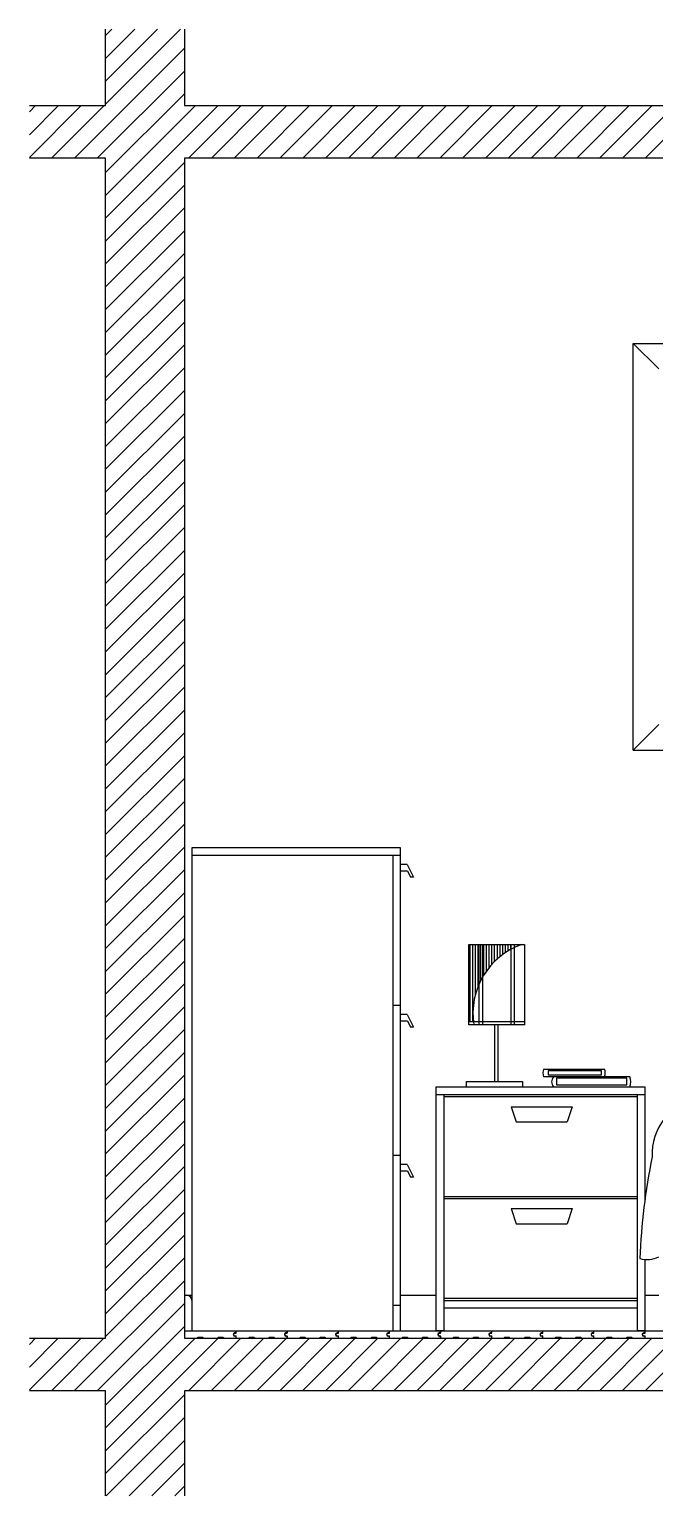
# Model space of a CAD drawing. Header units: millimetres. Extents: x 2770 to 4932, y 1592 to 2546.
# Drawn here: x 4114 to 4237, y 2133.1 to 2421.6 of the extents above; entities that cross this region are included whole.
import ezdxf

# ---------------------------------------------------------------- set-up
doc = ezdxf.new("R2010")
doc.units = ezdxf.units.MM
for name, color, linetype, lineweight in [('A-FLOR-PATT', 8, 'Continuous', 18), ('AA- arredo', 8, 'Continuous', 18), ('ARREDO SOTTILE', 4, 'Continuous', 25), ('ARREDO STRUTTURE', 3, 'Continuous', 25), ('MURI', 7, 'Continuous', 25), ('PARQUET', 8, 'Continuous', 25), ('PORTE E FINESTRE', 6, 'Continuous', 25)]:
    doc.layers.add(name, color=color, linetype=linetype, lineweight=lineweight)

msp = doc.modelspace()

# ---------------------------------------------------------------- linework, layer by layer
at = {"layer": 'A-FLOR-PATT'}
for p, q in [((4146.0214, 2164.1139), (4448.5637, 2164.1139)), ((4281.5157, 2164.1138), (4146.0214, 2164.1138))]:
    msp.add_line(p, q, dxfattribs=at)
at = {"layer": 'AA- arredo'}
msp.add_line((4146.0214, 2165.5722), (4146.0214, 2171.5726), dxfattribs=at)
at = {"layer": 'ARREDO SOTTILE'}
for p, q in [((4232.8146, 2359.8405), (4409.8146, 2359.8405)), ((4232.8146, 2279.8405), (4232.8146, 2359.8405)), ((4237.8146, 2354.8405), (4232.8146, 2359.8405)), ((4237.8146, 2284.8405), (4232.8146, 2279.8405)), ((4232.8146, 2279.8405), (4409.8146, 2279.8405)), ((4200.491, 2225.7811), (4200.491, 2241.5912)), ((4200.491, 2241.5912), (4211.4453, 2241.5912)), ((4202.5306, 2225.7811), (4202.5306, 2241.5912)), ((4203.2179, 2225.7811), (4203.2179, 2241.5912)), ((4208.7857, 2225.7811), (4208.7857, 2241.5912)), ((4209.4731, 2225.7811), (4209.4731, 2241.5912)), ((4211.4453, 2241.5912), (4211.4453, 2225.7811)), ((4200.491, 2226.4321), (4211.4453, 2226.4321)), ((4211.4453, 2225.7811), (4200.491, 2225.7811)), ((4205.5683, 2214.6259), (4205.5683, 2225.7811)), ((4206.246, 2214.6259), (4206.246, 2225.7811)), ((4215.1588, 2217.0722), (4227.1588, 2217.0722)), ((4227.1588, 2215.5722), (4215.1588, 2215.5722)), ((4216.0843, 2216.7031), (4216.0843, 2215.945)), ((4226.5313, 2216.7031), (4216.0843, 2216.7031)), ((4216.0843, 2215.945), (4226.5313, 2215.945)), ((4232.1246, 2215.5722), (4217.1246, 2215.5722)), ((4226.5313, 2215.945), (4226.5313, 2216.7031)), ((4200.0176, 2214.6259), (4211.021, 2214.6259)), ((4200.0176, 2213.5952), (4200.0176, 2214.6259)), ((4211.021, 2214.6259), (4211.021, 2213.5952)), ((4217.1246, 2213.5722), (4232.1246, 2213.5722)), ((4217.7124, 2215.2529), (4217.7124, 2213.9676)), ((4231.5462, 2215.2529), (4217.7124, 2215.2529)), ((4217.7124, 2213.9676), (4231.5462, 2213.9676)), ((4231.5462, 2213.9676), (4231.5462, 2215.2529))]:
    msp.add_line(p, q, dxfattribs=at)
at = {"layer": 'ARREDO SOTTILE', "linetype": 'Continuous'}
for p, q in [((4200.7019, 2226.4321), (4200.7019, 2241.5912)), ((4201.2392, 2226.4321), (4201.2392, 2241.5912)), ((4201.7765, 2231.7762), (4201.7765, 2241.5912)), ((4202.3137, 2233.3788), (4202.3137, 2241.5912)), ((4202.851, 2234.5589), (4202.851, 2241.5912)), ((4203.3883, 2235.5184), (4203.3883, 2241.5912)), ((4203.9255, 2236.3339), (4203.9255, 2241.5912)), ((4204.4628, 2237.0445), (4204.4628, 2241.5912)), ((4205.0001, 2237.6734), (4205.0001, 2241.5912)), ((4205.5374, 2238.2356), (4205.5374, 2241.5912)), ((4206.0746, 2238.7416), (4206.0746, 2241.5912)), ((4206.6119, 2239.199), (4206.6119, 2241.5912)), ((4207.1492, 2239.6136), (4207.1492, 2241.5912)), ((4207.6864, 2239.9899), (4207.6864, 2241.5912)), ((4208.2237, 2240.3312), (4208.2237, 2241.5912)), ((4208.761, 2240.6406), (4208.761, 2241.5912))]:
    msp.add_line(p, q, dxfattribs=at)
at = {"layer": 'ARREDO SOTTILE'}
for centre, radius, start, end in [((4215.6773, 2228.0072), 14.4027, 109.411912, 188.89149), ((4217.2328, 2216.3222), 2.2054, 160.118836, 199.881164), ((4218.2451, 2214.5722), 1.5018, 138.251641, 221.748359), ((4225.272, 2216.3222), 2.0304, 338.322535, 21.677465), ((4229.2796, 2214.5722), 3.0156, 340.63383, 19.36617), ((4248.1476, 2200.2369), 11.6409, 102.70166, 182.230149), ((4357.9511, 2175.0167), 123.9355, 168.472418, 177.783816), ((4235.5732, 2184.7917), 5.1933, 253.616498, 295.569647)]:
    msp.add_arc(centre, radius, start, end, dxfattribs=at)
at = {"layer": 'ARREDO STRUTTURE'}
for p, q in [((4187.0214, 2260.5722), (4146.0214, 2260.5722)), ((4146.0214, 2260.5722), (4146.0214, 2165.5722)), ((4187.0214, 2259.0722), (4146.0214, 2259.0722)), ((4185.5214, 2259.0722), (4185.5214, 2165.5722)), ((4187.0214, 2165.5722), (4187.0214, 2259.0722)), ((4188.3097, 2257.3148), (4187.0214, 2257.3148)), ((4187.0214, 2256.0648), (4187.5214, 2256.0648)), ((4187.5214, 2256.0648), (4187.7383, 2256.0648)), ((4187.7383, 2256.0648), (4188.3773, 2256.0648)), ((4188.3097, 2257.3148), (4189.5825, 2254.8148)), ((4188.3773, 2256.0648), (4189.0137, 2254.8148)), ((4189.5825, 2254.8148), (4189.0137, 2254.8148)), ((4187.0214, 2229.5722), (4185.5214, 2229.5722)), ((4187.0214, 2229.5722), (4187.0214, 2229.5722)), ((4188.3097, 2227.8222), (4187.0214, 2227.8222)), ((4188.3097, 2227.8222), (4189.5825, 2225.3222)), ((4187.0214, 2226.5722), (4187.5214, 2226.5722)), ((4187.5214, 2226.5722), (4187.7383, 2226.5722)), ((4187.7383, 2226.5722), (4188.3773, 2226.5722)), ((4188.3773, 2226.5722), (4189.0137, 2225.3222)), ((4189.5825, 2225.3222), (4189.0137, 2225.3222)), ((4194.0664, 2213.5722), (4235.0664, 2213.5722)), ((4194.0664, 2165.5722), (4194.0664, 2213.5722)), ((4235.0664, 2213.5722), (4235.0664, 2191.1214)), ((4194.0664, 2212.0722), (4235.0664, 2212.0722)), ((4195.5664, 2212.0722), (4195.5664, 2165.5722)), ((4195.5664, 2211.6722), (4233.5664, 2211.6722)), ((4233.5664, 2212.0722), (4233.5664, 2165.5722)), ((4208.7794, 2209.6722), (4220.7794, 2209.6722)), ((4208.7794, 2209.6722), (4209.7794, 2206.6722)), ((4220.7794, 2209.6722), (4219.7794, 2206.6722)), ((4209.7794, 2206.6722), (4219.7794, 2206.6722)), ((4187.0214, 2200.0722), (4185.5214, 2200.0722)), ((4187.0214, 2200.0722), (4187.0214, 2200.0722)), ((4188.3097, 2198.3222), (4187.0214, 2198.3222)), ((4188.3097, 2198.3222), (4189.5825, 2195.8222)), ((4187.0214, 2197.0722), (4187.5214, 2197.0722)), ((4187.5214, 2197.0722), (4187.7383, 2197.0722)), ((4187.7383, 2197.0722), (4188.3773, 2197.0722)), ((4188.3773, 2197.0722), (4189.0137, 2195.8222)), ((4189.5825, 2195.8222), (4189.0137, 2195.8222)), ((4195.5664, 2192.0222), (4233.5664, 2192.0222)), ((4195.5664, 2191.6222), (4233.5664, 2191.6222)), ((4208.7794, 2189.6222), (4220.7794, 2189.6222)), ((4208.7794, 2189.6222), (4209.7794, 2186.6222)), ((4220.7794, 2189.6222), (4219.7794, 2186.6222)), ((4209.7794, 2186.6222), (4219.7794, 2186.6222)), ((4235.0664, 2179.6232), (4235.0664, 2165.5722)), ((4187.0214, 2170.5722), (4185.5214, 2170.5722)), ((4195.5664, 2171.9722), (4233.5664, 2171.9722)), ((4195.5664, 2171.5722), (4233.5664, 2171.5722)), ((4195.5664, 2170.0722), (4233.5664, 2170.0722))]:
    msp.add_line(p, q, dxfattribs=at)
at = {"layer": 'ARREDO STRUTTURE', "ltscale": 0.7}
msp.add_line((4187.0214, 2259.0722), (4187.0214, 2260.5722), dxfattribs=at)
at = {"layer": 'MURI'}
for p, q in [((4129.0376, 2406.6255), (4129.0376, 2421.6255)), ((4144.5215, 2421.6255), (4144.5215, 2406.6255)), ((4114.0376, 2406.6255), (4129.0376, 2406.6255)), ((4129.0376, 2406.6255), (4129.0376, 2406.6255)), ((4144.5215, 2406.6255), (4449.0376, 2406.6255)), ((4129.0376, 2396.3029), (4114.0376, 2396.3029)), ((4129.0376, 2164.1138), (4129.0376, 2396.3029)), ((4144.5215, 2396.3029), (4144.5214, 2164.1138)), ((4449.0376, 2396.3029), (4144.5215, 2396.3029)), ((4114.0376, 2164.1138), (4129.0376, 2164.1138)), ((4144.5214, 2164.1138), (4449.0376, 2164.1137)), ((4129.0376, 2153.7914), (4114.0376, 2153.7914)), ((4129.0376, 2133.1462), (4129.0376, 2153.7914)), ((4449.0376, 2153.7914), (4144.5215, 2153.7914)), ((4144.5215, 2153.7914), (4144.5215, 2133.1462))]:
    msp.add_line(p, q, dxfattribs=at)
at = {"layer": 'MURI', "linetype": 'Continuous', "ltscale": 0.4}
for p, q in [((4129.0376, 2420.3829), (4130.2802, 2421.6255)), ((4129.0376, 2415.8928), (4134.7703, 2421.6255)), ((4129.0376, 2411.4026), (4139.2604, 2421.6255)), ((4129.0376, 2406.9125), (4143.7505, 2421.6255)), ((4122.9181, 2396.3029), (4144.5215, 2417.9062)), ((4127.4083, 2396.3029), (4144.5215, 2413.4161)), ((4129.0376, 2393.4421), (4144.5215, 2408.926)), ((4114.0376, 2405.3829), (4115.2802, 2406.6255)), ((4114.0376, 2400.8928), (4119.7703, 2406.6255)), ((4114.0376, 2396.4026), (4124.2604, 2406.6255)), ((4118.428, 2396.3029), (4128.7505, 2406.6255)), ((4129.0376, 2388.952), (4146.711, 2406.6255)), ((4129.0376, 2384.4619), (4151.2012, 2406.6255)), ((4145.3688, 2396.3029), (4155.6913, 2406.6255)), ((4149.8589, 2396.3029), (4160.1814, 2406.6255)), ((4154.349, 2396.3029), (4164.6716, 2406.6255)), ((4158.8392, 2396.3029), (4169.1617, 2406.6255)), ((4163.3293, 2396.3029), (4173.6518, 2406.6255)), ((4167.8194, 2396.3029), (4178.1419, 2406.6255)), ((4172.3095, 2396.3029), (4182.6321, 2406.6255)), ((4176.7997, 2396.3029), (4187.1222, 2406.6255)), ((4181.2898, 2396.3029), (4191.6123, 2406.6255)), ((4185.7799, 2396.3029), (4196.1025, 2406.6255)), ((4190.27, 2396.3029), (4200.5926, 2406.6255)), ((4194.7602, 2396.3029), (4205.0827, 2406.6255)), ((4199.2503, 2396.3029), (4209.5728, 2406.6255)), ((4203.7404, 2396.3029), (4214.063, 2406.6255)), ((4208.2306, 2396.3029), (4218.5531, 2406.6255)), ((4212.7207, 2396.3029), (4223.0432, 2406.6255)), ((4217.2108, 2396.3029), (4227.5334, 2406.6255)), ((4221.7009, 2396.3029), (4232.0235, 2406.6255)), ((4226.1911, 2396.3029), (4236.5136, 2406.6255)), ((4230.6812, 2396.3029), (4241.0037, 2406.6255)), ((4235.1713, 2396.3029), (4245.4939, 2406.6255)), ((4129.0376, 2379.9717), (4144.5215, 2395.4556)), ((4129.0376, 2375.4816), (4144.5215, 2390.9655)), ((4129.0376, 2370.9915), (4144.5214, 2386.4753)), ((4129.0376, 2366.5014), (4144.5214, 2381.9852)), ((4129.0376, 2362.0112), (4144.5214, 2377.4951)), ((4129.0376, 2357.5211), (4144.5214, 2373.005)), ((4129.0376, 2353.031), (4144.5214, 2368.5148)), ((4129.0376, 2348.5408), (4144.5214, 2364.0247)), ((4129.0376, 2344.0507), (4144.5214, 2359.5346)), ((4129.0376, 2339.5606), (4144.5214, 2355.0444)), ((4129.0376, 2335.0705), (4144.5214, 2350.5543)), ((4129.0376, 2330.5803), (4144.5214, 2346.0642)), ((4129.0376, 2326.0902), (4144.5214, 2341.574)), ((4129.0376, 2321.6001), (4144.5214, 2337.0839)), ((4129.0376, 2317.1099), (4144.5214, 2332.5938)), ((4129.0376, 2312.6198), (4144.5214, 2328.1037)), ((4129.0376, 2308.1297), (4144.5214, 2323.6135)), ((4129.0376, 2303.6396), (4144.5214, 2319.1234)), ((4129.0376, 2299.1494), (4144.5214, 2314.6333)), ((4129.0376, 2294.6593), (4144.5214, 2310.1431)), ((4129.0376, 2290.1692), (4144.5214, 2305.653)), ((4129.0376, 2285.679), (4144.5214, 2301.1629)), ((4129.0376, 2281.1889), (4144.5214, 2296.6728)), ((4129.0376, 2276.6988), (4144.5214, 2292.1826)), ((4129.0376, 2272.2087), (4144.5214, 2287.6925)), ((4129.0376, 2267.7185), (4144.5214, 2283.2024)), ((4129.0376, 2263.2284), (4144.5214, 2278.7122)), ((4129.0376, 2258.7383), (4144.5214, 2274.2221)), ((4129.0376, 2254.2481), (4144.5214, 2269.732)), ((4129.0376, 2249.758), (4144.5214, 2265.2418)), ((4129.0376, 2245.2679), (4144.5214, 2260.7517)), ((4129.0376, 2240.7777), (4144.5214, 2256.2616)), ((4129.0376, 2236.2876), (4144.5214, 2251.7715)), ((4129.0376, 2231.7975), (4144.5214, 2247.2813)), ((4129.0376, 2227.3074), (4144.5214, 2242.7912)), ((4129.0376, 2222.8172), (4144.5214, 2238.3011)), ((4129.0376, 2218.3271), (4144.5214, 2233.8109)), ((4129.0376, 2213.837), (4144.5214, 2229.3208)), ((4129.0376, 2209.3468), (4144.5214, 2224.8307)), ((4129.0376, 2204.8567), (4144.5214, 2220.3405)), ((4129.0376, 2200.3666), (4144.5214, 2215.8504)), ((4129.0376, 2195.8765), (4144.5214, 2211.3603)), ((4129.0376, 2191.3863), (4144.5214, 2206.8702)), ((4129.0376, 2186.8962), (4144.5214, 2202.38)), ((4129.0376, 2182.4061), (4144.5214, 2197.8899)), ((4129.0376, 2177.9159), (4144.5214, 2193.3998)), ((4129.0376, 2173.4258), (4144.5214, 2188.9096)), ((4129.0376, 2168.9357), (4144.5214, 2184.4195)), ((4129.0376, 2164.4456), (4144.5214, 2179.9294)), ((4122.8735, 2153.7914), (4144.5214, 2175.4393)), ((4127.3636, 2153.7914), (4144.5214, 2170.9491)), ((4114.0376, 2162.9159), (4115.2355, 2164.1138)), ((4114.0376, 2158.4258), (4119.7256, 2164.1138)), ((4114.0376, 2153.9357), (4124.2157, 2164.1138)), ((4118.3833, 2153.7914), (4128.7058, 2164.1138)), ((4129.0376, 2150.9752), (4144.5214, 2166.459)), ((4129.0376, 2146.485), (4146.6663, 2164.1138)), ((4129.0376, 2141.9949), (4151.1565, 2164.1138)), ((4145.3241, 2153.7914), (4155.6466, 2164.1138)), ((4149.8142, 2153.7914), (4160.1367, 2164.1138)), ((4154.3044, 2153.7914), (4164.6268, 2164.1138)), ((4158.7945, 2153.7914), (4169.117, 2164.1138)), ((4163.2846, 2153.7914), (4173.6071, 2164.1138)), ((4167.7748, 2153.7914), (4178.0972, 2164.1138)), ((4172.2649, 2153.7914), (4182.5874, 2164.1138)), ((4176.755, 2153.7914), (4187.0775, 2164.1138)), ((4181.2451, 2153.7914), (4191.5676, 2164.1138)), ((4185.7353, 2153.7914), (4196.0577, 2164.1138)), ((4190.2254, 2153.7914), (4200.5479, 2164.1138)), ((4194.7155, 2153.7914), (4205.038, 2164.1138)), ((4199.2057, 2153.7914), (4209.5281, 2164.1138)), ((4203.6958, 2153.7914), (4214.0182, 2164.1138)), ((4208.1859, 2153.7914), (4218.5084, 2164.1138)), ((4212.676, 2153.7914), (4222.9985, 2164.1138)), ((4217.1662, 2153.7914), (4227.4886, 2164.1138)), ((4221.6563, 2153.7914), (4231.9787, 2164.1138)), ((4226.1464, 2153.7914), (4236.4689, 2164.1138)), ((4230.6365, 2153.7914), (4240.959, 2164.1138)), ((4235.1267, 2153.7914), (4245.4491, 2164.1138)), ((4129.0376, 2137.5048), (4144.5215, 2152.9887)), ((4129.169, 2133.1462), (4144.5215, 2148.4986)), ((4133.6592, 2133.1462), (4144.5215, 2144.0084)), ((4138.1493, 2133.1462), (4144.5215, 2139.5183)), ((4142.6394, 2133.1462), (4144.5215, 2135.0282))]:
    msp.add_line(p, q, dxfattribs=at)
at = {"layer": 'PARQUET'}
for p, q in [((4144.5215, 2165.5722), (4154.6664, 2165.5722)), ((4147.2122, 2164.2701), (4147.0622, 2164.1139)), ((4148.1622, 2164.2701), (4147.2122, 2164.2701)), ((4148.3122, 2164.1139), (4148.1622, 2164.2701)), ((4151.1706, 2164.2701), (4151.0206, 2164.1139)), ((4151.1706, 2164.2701), (4151.0206, 2164.1139)), ((4152.1056, 2164.2701), (4151.1706, 2164.2701)), ((4152.2706, 2164.1139), (4152.1056, 2164.2701)), ((4154.456, 2165.1035), (4154.7164, 2165.1035)), ((4154.456, 2164.5826), (4154.7164, 2164.5826)), ((4154.6664, 2165.1555), (4154.4581, 2165.1555)), ((4154.6664, 2164.5305), (4154.4581, 2164.5305)), ((4154.6664, 2165.5722), (4154.6664, 2165.1555)), ((4154.6664, 2164.5305), (4154.6664, 2164.1139)), ((4154.7164, 2165.1035), (4154.7164, 2165.5722)), ((4154.7164, 2165.5722), (4164.7164, 2165.5722)), ((4154.7164, 2164.1139), (4154.7164, 2164.5826)), ((4157.2622, 2164.2701), (4157.1122, 2164.1139)), ((4158.2122, 2164.2701), (4157.2622, 2164.2701)), ((4158.3622, 2164.1139), (4158.2122, 2164.2701)), ((4161.2206, 2164.2701), (4161.0706, 2164.1139)), ((4162.1556, 2164.2701), (4161.2206, 2164.2701)), ((4162.3206, 2164.1139), (4162.1556, 2164.2701)), ((4164.506, 2165.1035), (4164.7664, 2165.1035)), ((4164.506, 2164.5826), (4164.7664, 2164.5826)), ((4164.7164, 2165.1555), (4164.5081, 2165.1555)), ((4164.7164, 2164.5305), (4164.5081, 2164.5305)), ((4164.7164, 2165.5722), (4164.7164, 2165.1555)), ((4164.7164, 2164.5305), (4164.7164, 2164.1139)), ((4164.7664, 2165.1035), (4164.7664, 2165.5722)), ((4164.7664, 2165.5722), (4174.7664, 2165.5722)), ((4164.7664, 2164.1139), (4164.7664, 2164.5826)), ((4167.3122, 2164.2701), (4167.1622, 2164.1139)), ((4168.2622, 2164.2701), (4167.3122, 2164.2701)), ((4168.4122, 2164.1139), (4168.2622, 2164.2701)), ((4171.2706, 2164.2701), (4171.1206, 2164.1139)), ((4172.2056, 2164.2701), (4171.2706, 2164.2701)), ((4172.3706, 2164.1139), (4172.2056, 2164.2701)), ((4174.556, 2165.1035), (4174.8164, 2165.1035)), ((4174.556, 2164.5826), (4174.8164, 2164.5826)), ((4174.7664, 2165.1555), (4174.5581, 2165.1555)), ((4174.7664, 2164.5305), (4174.5581, 2164.5305)), ((4174.7664, 2165.5722), (4174.7664, 2165.1555)), ((4174.7664, 2164.5305), (4174.7664, 2164.1139)), ((4174.8164, 2165.1035), (4174.8164, 2165.5722)), ((4174.8164, 2165.5722), (4184.8164, 2165.5722)), ((4174.8164, 2164.1139), (4174.8164, 2164.5826)), ((4177.3622, 2164.2701), (4177.2122, 2164.1139)), ((4178.3122, 2164.2701), (4177.3622, 2164.2701)), ((4178.4622, 2164.1139), (4178.3122, 2164.2701)), ((4181.3206, 2164.2701), (4181.1706, 2164.1139)), ((4182.2556, 2164.2701), (4181.3206, 2164.2701)), ((4182.4206, 2164.1139), (4182.2556, 2164.2701)), ((4184.606, 2165.1035), (4184.8664, 2165.1035)), ((4184.606, 2164.5826), (4184.8664, 2164.5826)), ((4184.8164, 2165.1555), (4184.6081, 2165.1555)), ((4184.8164, 2164.5305), (4184.6081, 2164.5305)), ((4184.8164, 2165.5722), (4184.8164, 2165.1555)), ((4184.8164, 2164.5305), (4184.8164, 2164.1139)), ((4184.8664, 2165.1035), (4184.8664, 2165.5722)), ((4184.8664, 2165.5722), (4194.8664, 2165.5722)), ((4184.8664, 2164.1139), (4184.8664, 2164.5826)), ((4187.4122, 2164.2701), (4187.2622, 2164.1139)), ((4188.3622, 2164.2701), (4187.4122, 2164.2701)), ((4188.5122, 2164.1139), (4188.3622, 2164.2701)), ((4191.3706, 2164.2701), (4191.2206, 2164.1139)), ((4192.3056, 2164.2701), (4191.3706, 2164.2701)), ((4192.4706, 2164.1139), (4192.3056, 2164.2701)), ((4195.5664, 2165.5722), (4194.0664, 2165.5722)), ((4194.656, 2165.1035), (4194.9164, 2165.1035)), ((4194.656, 2164.5826), (4194.9164, 2164.5826)), ((4194.8664, 2165.1555), (4194.6581, 2165.1555)), ((4194.8664, 2164.5305), (4194.6581, 2164.5305)), ((4194.8664, 2165.5722), (4194.8664, 2165.1555)), ((4194.8664, 2164.5305), (4194.8664, 2164.1139)), ((4194.9164, 2165.1035), (4194.9164, 2165.5722)), ((4194.9164, 2165.5722), (4204.9164, 2165.5722)), ((4194.9164, 2164.1139), (4194.9164, 2164.5826)), ((4195.5664, 2165.5722), (4233.5664, 2165.5722)), ((4197.4622, 2164.2701), (4197.3122, 2164.1139)), ((4198.4122, 2164.2701), (4197.4622, 2164.2701)), ((4198.5622, 2164.1139), (4198.4122, 2164.2701)), ((4201.4206, 2164.2701), (4201.2706, 2164.1139)), ((4202.3556, 2164.2701), (4201.4206, 2164.2701)), ((4202.5206, 2164.1139), (4202.3556, 2164.2701)), ((4204.706, 2165.1035), (4204.9664, 2165.1035)), ((4204.706, 2164.5826), (4204.9664, 2164.5826)), ((4204.9164, 2165.1555), (4204.7081, 2165.1555)), ((4204.9164, 2164.5305), (4204.7081, 2164.5305)), ((4204.9164, 2165.5722), (4204.9164, 2165.1555)), ((4204.9164, 2164.5305), (4204.9164, 2164.1139)), ((4204.9664, 2165.1035), (4204.9664, 2165.5722)), ((4204.9664, 2165.5722), (4214.9664, 2165.5722)), ((4204.9664, 2164.1139), (4204.9664, 2164.5826)), ((4207.5122, 2164.2701), (4207.3622, 2164.1139)), ((4208.4622, 2164.2701), (4207.5122, 2164.2701)), ((4208.6122, 2164.1139), (4208.4622, 2164.2701)), ((4211.4706, 2164.2701), (4211.3206, 2164.1139)), ((4212.4056, 2164.2701), (4211.4706, 2164.2701)), ((4212.5706, 2164.1139), (4212.4056, 2164.2701)), ((4214.756, 2165.1035), (4215.0164, 2165.1035)), ((4214.756, 2164.5826), (4215.0164, 2164.5826)), ((4214.9664, 2165.1555), (4214.7581, 2165.1555)), ((4214.9664, 2164.5305), (4214.7581, 2164.5305)), ((4214.9664, 2165.5722), (4214.9664, 2165.1555)), ((4214.9664, 2164.5305), (4214.9664, 2164.1139)), ((4215.0164, 2165.1035), (4215.0164, 2165.5722)), ((4215.0164, 2165.5722), (4225.0164, 2165.5722)), ((4215.0164, 2164.1139), (4215.0164, 2164.5826)), ((4217.5622, 2164.2701), (4217.4122, 2164.1139)), ((4218.5122, 2164.2701), (4217.5622, 2164.2701)), ((4218.6622, 2164.1139), (4218.5122, 2164.2701)), ((4221.5206, 2164.2701), (4221.3706, 2164.1139)), ((4222.4556, 2164.2701), (4221.5206, 2164.2701)), ((4222.6206, 2164.1139), (4222.4556, 2164.2701)), ((4224.806, 2165.1035), (4225.0664, 2165.1035)), ((4224.806, 2164.5826), (4225.0664, 2164.5826)), ((4225.0164, 2165.1555), (4224.8081, 2165.1555)), ((4225.0164, 2164.5305), (4224.8081, 2164.5305)), ((4225.0164, 2165.5722), (4225.0164, 2165.1555)), ((4225.0164, 2164.5305), (4225.0164, 2164.1139)), ((4225.0664, 2165.1035), (4225.0664, 2165.5722)), ((4225.0664, 2165.5722), (4235.0664, 2165.5722)), ((4225.0664, 2164.1139), (4225.0664, 2164.5826)), ((4227.6122, 2164.2701), (4227.4622, 2164.1139)), ((4228.5622, 2164.2701), (4227.6122, 2164.2701)), ((4228.7122, 2164.1139), (4228.5622, 2164.2701)), ((4231.5706, 2164.2701), (4231.4206, 2164.1139)), ((4232.5056, 2164.2701), (4231.5706, 2164.2701)), ((4232.6706, 2164.1139), (4232.5056, 2164.2701)), ((4235.0664, 2165.5722), (4233.5664, 2165.5722)), ((4234.856, 2165.1035), (4235.1164, 2165.1035)), ((4234.856, 2164.5826), (4235.1164, 2164.5826)), ((4235.0664, 2165.1555), (4234.8581, 2165.1555)), ((4235.0664, 2164.5305), (4234.8581, 2164.5305)), ((4235.0664, 2165.5722), (4235.0664, 2165.1555)), ((4235.0664, 2164.5305), (4235.0664, 2164.1139)), ((4235.1164, 2165.1035), (4235.1164, 2165.5722)), ((4235.1164, 2165.5722), (4245.1164, 2165.5722)), ((4235.1164, 2164.1139), (4235.1164, 2164.5826))]:
    msp.add_line(p, q, dxfattribs=at)
for centre, radius in [((4154.4581, 2164.843), 0.3125), ((4154.456, 2164.843), 0.2604), ((4164.5081, 2164.843), 0.3125), ((4164.506, 2164.843), 0.2604), ((4174.5581, 2164.843), 0.3125), ((4174.556, 2164.843), 0.2604), ((4184.6081, 2164.843), 0.3125), ((4184.606, 2164.843), 0.2604), ((4194.6581, 2164.843), 0.3125), ((4194.656, 2164.843), 0.2604), ((4204.7081, 2164.843), 0.3125), ((4204.706, 2164.843), 0.2604), ((4214.7581, 2164.843), 0.3125), ((4214.756, 2164.843), 0.2604), ((4224.8081, 2164.843), 0.3125), ((4224.806, 2164.843), 0.2604), ((4234.8581, 2164.843), 0.3125), ((4234.856, 2164.843), 0.2604)]:
    msp.add_arc(centre, radius, 90, 270, dxfattribs=at)
at = {"layer": 'PORTE E FINESTRE'}
for p, q in [((4144.5215, 2172.5726), (4146.0214, 2172.5726)), ((4187.0214, 2172.5726), (4194.0664, 2172.5726)), ((4235.0664, 2172.5726), (4237.8146, 2172.5726))]:
    msp.add_line(p, q, dxfattribs=at)
msp.add_arc((4145.0214, 2171.5726, 0), 1, 0.000016, 90.000016, dxfattribs=at)

doc.saveas('drawing.dxf')
